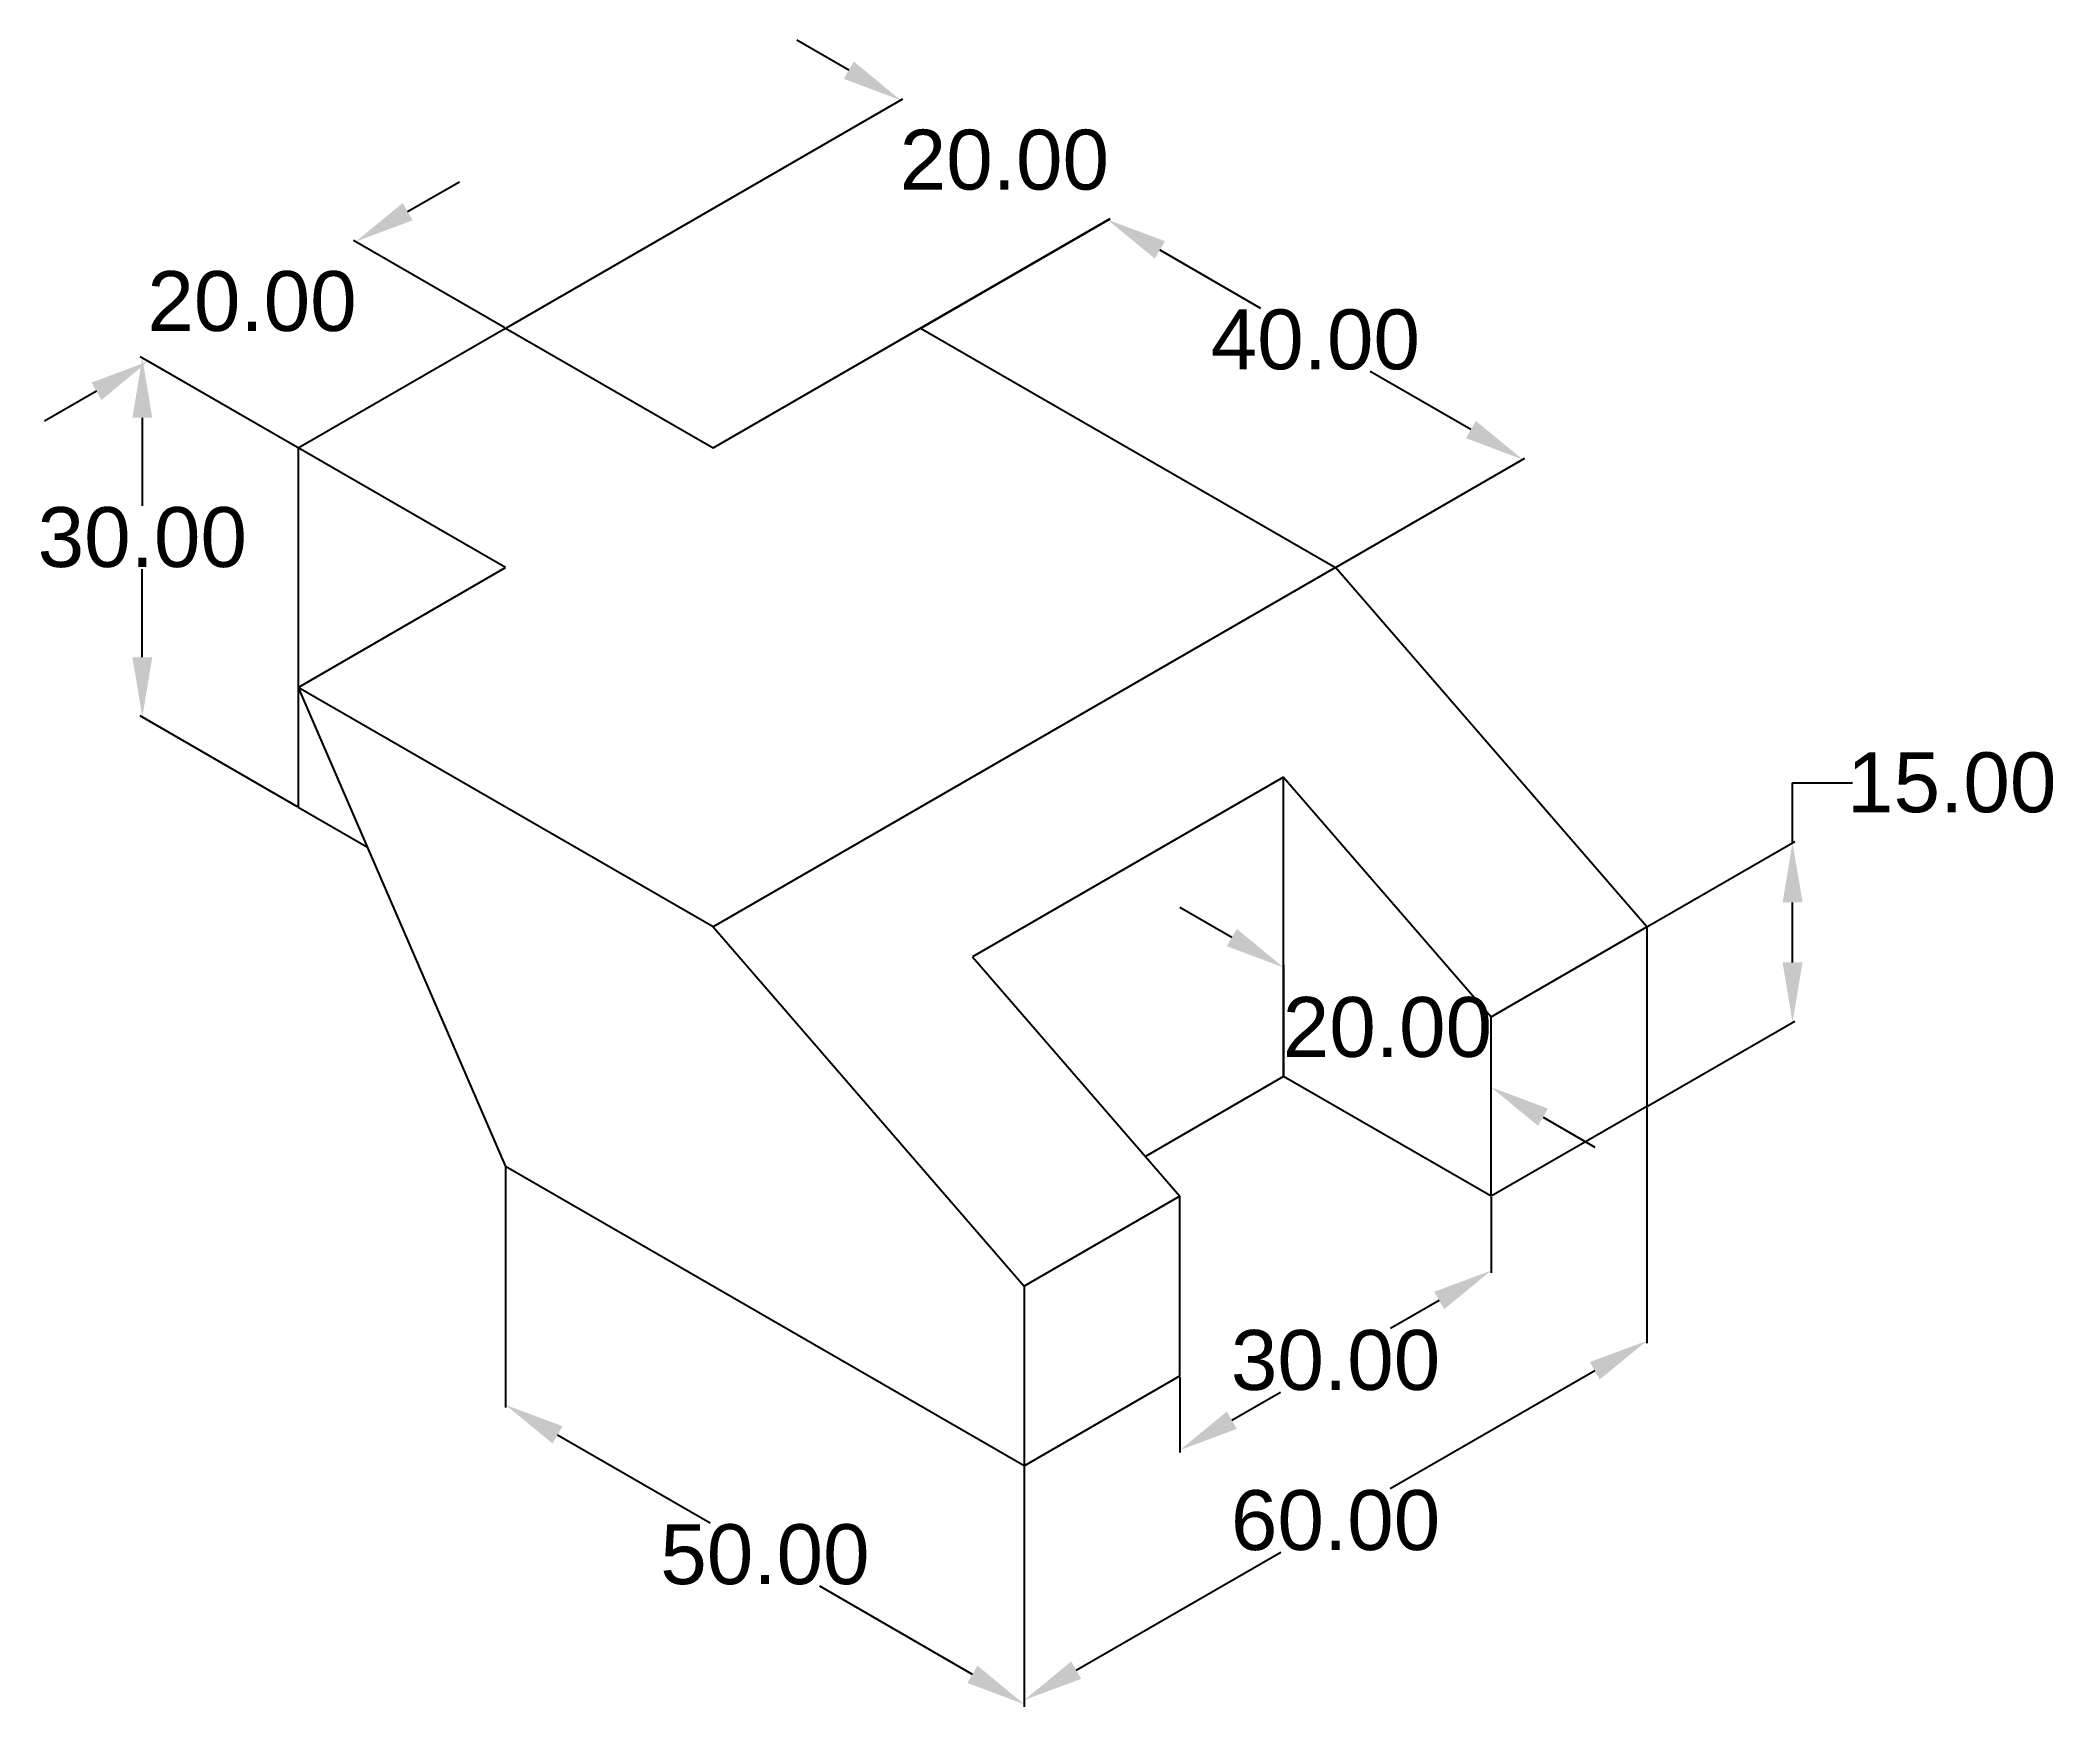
# Model space of a CAD drawing. Header units: inches. Extents: x 59 to 227, y 22 to 161.
import ezdxf

# ---------------------------------------------------------------- set-up
doc = ezdxf.new("R2010")
doc.units = ezdxf.units.IN
doc.header["$MEASUREMENT"] = 0
doc.styles.get("Standard").update_dxf_attribs({"font": 'arial.ttf'})
doc.dimstyles.get("Standard").update_dxf_attribs({"dimtxt": 5, "dimasz": 5, "dimexe": 0.18, "dimexo": 0.0625, "dimgap": 0.09, "dimtad": 0, "dimtih": 1, "dimtoh": 1, "dimzin": 0, "dimdsep": 46, "dimtxsty": 'Standard', "dimcen": 0.09, "dimclrd": 2, "dimclre": 2, "dimclrt": 2, "dimadec": 0, "dimazin": 0, "dimtfac": 1, "dimtofl": 0, "dimtmove": 0, "dimatfit": 3, "dimfxl": 1, "dimtfillclr": 2, "dimtolj": 1, "dimtzin": 0, "dimarcsym": 0})

# ---------------------------------------------------------------- blocks, each defined once
blk = doc.blocks.new('*D5')
at = {"color": 2, "lineweight": -2, "transparency": 16777216}
for p, q in [((89.22, 147.01), (93.55, 149.51)), ((97.34, 137.32), (84.71, 144.61)), ((80.02, 127.32), (67.39, 134.61)), ((63.24, 132.01), (58.91, 129.51))]:
    blk.add_line(p, q, dxfattribs=at)
at = {"color": 2, "transparency": 16777216}
for points in [[(88.81, 147.73), (89.64, 146.29), (84.89, 144.51)], [(62.83, 132.73), (63.66, 131.29), (67.57, 134.51)]]:
    blk.add_solid(points, dxfattribs=at)
at = {"layer": 'Defpoints', "color": 0, "transparency": 16777216}
for p in [(97.4, 137.28), (67.57, 134.51), (80.08, 127.28)]:
    blk.add_point(p, dxfattribs=at)
at = {"color": 2, "transparency": 16777216, "insert": (76.23, 139.51), "char_height": 5, "attachment_point": 5}
blk.add_mtext('\\A1;20.00', dxfattribs=at)
blk = doc.blocks.new('*D6')
at = {"color": 2, "lineweight": -2, "transparency": 16777216}
for p, q in [((80.02, 127.32), (66.89, 134.9)), ((67.07, 129.8), (67.07, 122.44)), ((67.07, 109.8), (67.07, 117.15)), ((80.02, 97.32), (66.89, 104.9))]:
    blk.add_line(p, q, dxfattribs=at)
at = {"color": 2, "transparency": 16777216}
for points in [[(66.24, 129.8), (67.9, 129.8), (67.07, 134.8)], [(66.24, 109.8), (67.9, 109.8), (67.07, 104.8)]]:
    blk.add_solid(points, dxfattribs=at)
at = {"layer": 'Defpoints', "color": 0, "transparency": 16777216}
for p in [(80.08, 127.28), (67.07, 104.8), (80.08, 97.28)]:
    blk.add_point(p, dxfattribs=at)
at = {"color": 2, "transparency": 16777216, "insert": (67.07, 119.8), "char_height": 5, "attachment_point": 5}
blk.add_mtext('\\A1;30.00', dxfattribs=at)
blk = doc.blocks.new('*D7')
at = {"color": 2, "lineweight": -2, "transparency": 16777216}
for p, q in [((97.4, 67.21), (97.4, 47.16)), ((101.73, 44.86), (114.48, 37.51)), ((140.7, 42.21), (140.7, 22.16)), ((136.37, 24.86), (123.63, 32.22))]:
    blk.add_line(p, q, dxfattribs=at)
at = {"color": 2, "transparency": 16777216}
for points in [[(102.15, 45.59), (101.32, 44.14), (97.4, 47.36)], [(136.79, 25.59), (135.96, 24.14), (140.7, 22.36)]]:
    blk.add_solid(points, dxfattribs=at)
at = {"layer": 'Defpoints', "color": 0, "transparency": 16777216}
for p in [(97.4, 67.28), (140.7, 42.28), (140.7, 22.36)]:
    blk.add_point(p, dxfattribs=at)
at = {"color": 2, "transparency": 16777216, "insert": (119.05, 34.86), "char_height": 5, "attachment_point": 5}
blk.add_mtext('\\A1;50.00', dxfattribs=at)
blk = doc.blocks.new('*D8')
at = {"color": 2, "lineweight": -2, "transparency": 16777216}
for p, q in [((192.67, 72.21), (192.67, 52.51)), ((188.34, 50.21), (171.26, 40.36)), ((140.7, 42.21), (140.7, 22.51)), ((145.03, 25.21), (162.11, 35.07))]:
    blk.add_line(p, q, dxfattribs=at)
at = {"color": 2, "transparency": 16777216}
for points in [[(187.92, 50.94), (188.75, 49.49), (192.67, 52.71)], [(144.62, 25.94), (145.45, 24.49), (140.7, 22.71)]]:
    blk.add_solid(points, dxfattribs=at)
at = {"layer": 'Defpoints', "color": 0, "transparency": 16777216}
for p in [(192.67, 72.28), (192.67, 52.71), (140.7, 42.28)]:
    blk.add_point(p, dxfattribs=at)
at = {"color": 2, "transparency": 16777216, "insert": (166.69, 37.71), "char_height": 5, "attachment_point": 5}
blk.add_mtext('\\A1;60.00', dxfattribs=at)
blk = doc.blocks.new('*D9')
at = {"color": 2, "lineweight": -2, "transparency": 16777216}
for p, q in [((179.68, 64.71), (179.68, 58.38)), ((175.35, 56.08), (171.27, 53.73)), ((153.69, 49.71), (153.69, 43.38)), ((158.02, 46.08), (162.1, 48.44))]:
    blk.add_line(p, q, dxfattribs=at)
at = {"color": 2, "transparency": 16777216}
for points in [[(174.93, 56.81), (175.76, 55.36), (179.68, 58.58)], [(157.61, 46.81), (158.44, 45.36), (153.69, 43.58)]]:
    blk.add_solid(points, dxfattribs=at)
at = {"layer": 'Defpoints', "color": 0, "transparency": 16777216}
for p in [(179.68, 64.78), (179.68, 58.58), (153.69, 49.78)]:
    blk.add_point(p, dxfattribs=at)
at = {"color": 2, "transparency": 16777216, "insert": (166.69, 51.08), "char_height": 5, "attachment_point": 5}
blk.add_mtext('\\A1;30.00', dxfattribs=at)
blk = doc.blocks.new('*D10')
at = {"color": 2, "lineweight": -2, "transparency": 16777216}
for p, q in [((204.84, 94.32), (204.84, 99.32)), ((204.84, 99.32), (209.84, 99.32)), ((192.73, 87.32), (205.02, 94.42)), ((204.84, 84.32), (204.84, 89.32)), ((192.73, 72.32), (205.02, 79.42))]:
    blk.add_line(p, q, dxfattribs=at)
at = {"color": 2, "transparency": 16777216}
for points in [[(204.01, 89.32), (205.68, 89.32), (204.84, 94.32)], [(204.01, 84.32), (205.68, 84.32), (204.84, 79.32)]]:
    blk.add_solid(points, dxfattribs=at)
at = {"layer": 'Defpoints', "color": 0, "transparency": 16777216}
for p in [(204.84, 94.32), (192.67, 87.28), (192.67, 72.28)]:
    blk.add_point(p, dxfattribs=at)
at = {"color": 2, "transparency": 16777216, "insert": (218.13, 99.32), "char_height": 5, "attachment_point": 5}
blk.add_mtext('\\A1;15.00', dxfattribs=at)
blk = doc.blocks.new('*D11')
at = {"color": 2, "lineweight": -2, "transparency": 16777216}
for p, q in [((158.02, 86.39), (153.69, 88.89)), ((162.36, 74.86), (162.36, 84.1)), ((179.68, 64.86), (179.68, 74.1)), ((184.01, 71.39), (188.34, 68.89))]:
    blk.add_line(p, q, dxfattribs=at)
at = {"color": 2, "transparency": 16777216}
for points in [[(158.44, 87.11), (157.61, 85.67), (162.36, 83.89)], [(184.42, 72.11), (183.59, 70.67), (179.68, 73.89)]]:
    blk.add_solid(points, dxfattribs=at)
at = {"layer": 'Defpoints', "color": 0, "transparency": 16777216}
for p in [(162.36, 83.89), (162.36, 74.78), (179.68, 64.78)]:
    blk.add_point(p, dxfattribs=at)
at = {"color": 2, "transparency": 16777216, "insert": (171.02, 78.89), "char_height": 5, "attachment_point": 5}
blk.add_mtext('\\A1;20.00', dxfattribs=at)
blk = doc.blocks.new('*D12')
at = {"color": 2, "lineweight": -2, "transparency": 16777216}
for p, q in [((132.11, 137.32), (147.86, 146.42)), ((152.01, 143.81), (160.42, 138.96)), ((177.99, 128.81), (169.58, 133.67)), ((166.75, 117.32), (182.5, 126.42))]:
    blk.add_line(p, q, dxfattribs=at)
at = {"color": 2, "transparency": 16777216}
for points in [[(152.43, 144.53), (151.6, 143.09), (147.68, 146.31)], [(178.41, 129.53), (177.58, 128.09), (182.32, 126.31)]]:
    blk.add_solid(points, dxfattribs=at)
at = {"layer": 'Defpoints', "color": 0, "transparency": 16777216}
for p in [(147.68, 146.31), (132.04, 137.28), (166.69, 117.28)]:
    blk.add_point(p, dxfattribs=at)
at = {"color": 2, "transparency": 16777216, "insert": (165, 136.31), "char_height": 5, "attachment_point": 5}
blk.add_mtext('\\A1;40.00', dxfattribs=at)
blk = doc.blocks.new('*D14')
at = {"color": 2, "lineweight": -2, "transparency": 16777216}
for p, q in [((126.05, 158.82), (121.72, 161.32)), ((97.47, 137.32), (130.56, 156.43)), ((114.79, 127.32), (147.88, 146.43)), ((152.03, 143.82), (156.36, 141.32))]:
    blk.add_line(p, q, dxfattribs=at)
at = {"color": 2, "transparency": 16777216}
for points in [[(126.47, 159.55), (125.63, 158.1), (130.38, 156.32)], [(152.45, 144.55), (151.61, 143.1), (147.7, 146.32)]]:
    blk.add_solid(points, dxfattribs=at)
at = {"layer": 'Defpoints', "color": 0, "transparency": 16777216}
for p in [(147.7, 146.32), (97.4, 137.28), (114.72, 127.28)]:
    blk.add_point(p, dxfattribs=at)
at = {"color": 2, "transparency": 16777216, "insert": (139.04, 151.32), "char_height": 5, "attachment_point": 5}
blk.add_mtext('\\A1;20.00', dxfattribs=at)

msp = doc.modelspace()

# ---------------------------------------------------------------- linework, layer by layer
for p, q in [((80.083, 127.284), (97.403, 137.284)), ((97.403, 137.284), (114.724, 127.284)), ((114.724, 127.284), (132.044, 137.284)), ((132.044, 137.284), (166.685, 117.284)), ((97.403, 117.284), (80.083, 127.284)), ((80.083, 127.284), (80.083, 97.284)), ((80.083, 107.284), (97.403, 117.284)), ((166.685, 117.284), (114.724, 87.284)), ((192.666, 87.284), (166.685, 117.284)), ((114.724, 87.284), (80.083, 107.284)), ((80.083, 107.284), (97.403, 67.284)), ((162.355, 99.784), (136.374, 84.784)), ((162.355, 74.784), (162.355, 99.784)), ((162.355, 99.784), (179.676, 79.784)), ((80.083, 97.284), (85.859, 93.949)), ((114.724, 87.284), (140.704, 57.284)), ((179.676, 79.784), (192.666, 87.284)), ((192.666, 87.284), (192.666, 72.284)), ((136.374, 84.784), (153.695, 64.784)), ((179.676, 64.784), (179.676, 79.784)), ((162.355, 74.784), (150.811, 68.119)), ((179.676, 64.784), (162.355, 74.784)), ((192.666, 72.284), (179.676, 64.784)), ((140.704, 42.284), (97.403, 67.284)), ((153.695, 64.784), (140.704, 57.284)), ((153.695, 49.784), (153.695, 64.784)), ((140.704, 57.284), (140.704, 42.284)), ((140.704, 42.284), (153.695, 49.784))]:
    msp.add_line(p, q)

# ---------------------------------------------------------------- dimensions: what is measured, and where the dimension line sits
dim = msp.add_linear_dim(base=(147.701, 146.324), p1=(97.403, 137.284), p2=(114.724, 127.284), angle=330, dimstyle='Standard')
dim.commit()
dim.dimension.update_dxf_attribs({"geometry": '*D14', "text_midpoint": (139.041, 151.324), "dimtype": 161})
for p1, p2, distance, picture, middle in [((97.403, 137.284), (80.083, 127.284), -12.509, '*D5', (76.233, 139.507)), ((166.685, 117.284), (132.044, 137.284), -15.638, '*D12', (165.002, 136.313)), ((179.676, 64.784), (162.355, 74.784), -7.888, '*D11', (171.015, 78.892)), ((140.704, 42.284), (192.666, 72.284), -16.948, '*D8', (166.685, 37.715)), ((97.403, 67.284), (140.704, 42.284), -17.251, '*D7', (119.054, 34.865)), ((153.695, 49.784), (179.676, 64.784), -5.37, '*D9', (166.685, 51.084))]:
    dim = msp.add_aligned_dim(p1=p1, p2=p2, distance=distance, dimstyle='Standard')
    dim.commit()
    dim.dimension.update_dxf_attribs({"geometry": picture, "text_midpoint": middle})
for base, p1, p2, picture, middle in [((67.071, 104.797), (80.083, 127.284), (80.083, 97.284), '*D6', (67.071, 119.797)), ((204.845, 94.316), (192.666, 72.284), (192.666, 87.284), '*D10', (218.127, 99.316))]:
    dim = msp.add_linear_dim(base=base, p1=p1, p2=p2, angle=90, dimstyle='Standard')
    dim.commit()
    dim.dimension.update_dxf_attribs({"geometry": picture, "text_midpoint": middle})

doc.saveas('drawing.dxf')
